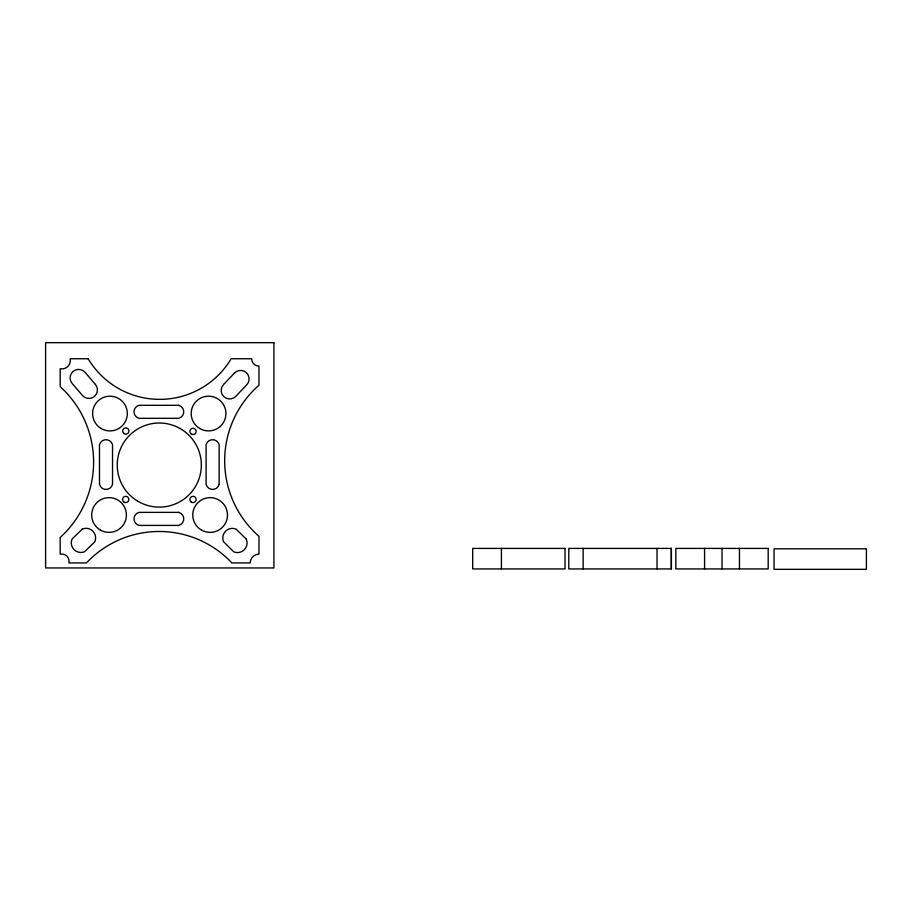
<?xml version="1.0" encoding="UTF-8"?>
<svg xmlns="http://www.w3.org/2000/svg" width="912" height="912" viewBox="0 0 912 912"><rect width="100%" height="100%" fill="white"/><g stroke="black" fill="none" stroke-linecap="round" stroke-linejoin="round"><path stroke-width="1.37" d="M739.461 548.408L739.461 568.928M722.019 548.408L722.019 568.928M704.577 548.408L704.577 568.928M671.312 548.408L671.312 568.928M657.028 548.408L657.028 568.928M583.156 548.408L583.156 568.928M501.418 548.408L501.418 568.928M234.43 373.088L223.52 384.602A8.504 8.504 0 0 0 223.839 396.629A8.504 8.504 0 0 0 235.866 396.298L246.776 384.784A8.504 8.504 0 0 0 246.457 372.769A8.504 8.504 0 0 0 234.43 373.088M82.308 529.063L72.059 539.038A9.633 9.633 0 0 0 84.565 551.749L94.745 541.853A9.565 9.565 0 0 0 82.308 529.063M273.908 342.673L45.6 342.673L45.6 567.948L273.908 567.948L273.908 342.673M88.156 358.758L70.167 358.758A8.436 8.436 0 0 1 60.181 368.744L60.181 386.631A101.802 101.802 0 0 1 60.181 537.476L60.181 554.154A7.364 7.364 0 0 1 68.947 562.921L86.446 562.921A99.841 99.841 0 0 1 231.899 562.921L250.196 562.921A8.869 8.869 0 0 1 258.985 554.131L258.985 536.313A100.286 100.286 0 0 1 258.985 385.252L258.985 366.031A7.011 7.011 0 0 1 251.723 358.758L231.181 358.758A83.277 83.277 0 0 1 88.156 358.758M178.684 405.293L138.955 405.293A6.76 6.76 0 0 0 138.955 418.323L178.684 418.323A6.715 6.715 0 0 0 178.684 405.293M178.684 512.373L138.955 512.373A6.76 6.76 0 0 0 138.955 525.403L178.684 525.403A6.715 6.715 0 0 0 178.684 512.373M565.03 548.408L472.69 548.408L472.69 568.928L565.03 568.928L565.03 548.408M671.392 548.408L568.792 548.408L568.792 568.928L671.392 568.928L671.392 548.408M768.189 548.408L675.838 548.408L675.838 568.928L768.189 568.928L768.189 548.408M866.4 548.807L774.06 548.807L774.06 569.327L866.4 569.327L866.4 548.807M246.274 539.129L236.162 529.154A9.565 9.565 0 0 0 223.634 541.853L233.825 551.897A9.633 9.633 0 0 0 246.274 539.129M95.384 384.419L85.078 372.37A8.504 8.504 0 0 0 73.085 371.435A8.504 8.504 0 0 0 72.139 383.428L82.456 395.477A8.504 8.504 0 0 0 94.449 396.412A8.504 8.504 0 0 0 95.384 384.419M219.131 484.363L219.131 444.646A6.76 6.76 0 0 0 206.101 444.646L206.101 484.363A6.715 6.715 0 0 0 219.131 484.363M112.529 484.363L112.529 444.646A6.76 6.76 0 0 0 99.499 444.646L99.499 484.363A6.715 6.715 0 0 0 112.529 484.363M137.541 501.053A42.043 42.043 0 0 0 201.324 465.895A42.043 42.043 0 0 0 138.989 428.241A42.043 42.043 0 0 0 137.541 501.053M101.084 428.469A17.362 17.362 0 0 0 127.327 413.786A17.362 17.362 0 0 0 101.494 398.396A17.362 17.362 0 0 0 101.084 428.469M199.682 428.469A17.362 17.362 0 0 0 225.925 413.786A17.362 17.362 0 0 0 200.093 398.396A17.362 17.362 0 0 0 199.682 428.469M201.244 529.929A17.362 17.362 0 0 0 227.487 515.246A17.362 17.362 0 0 0 201.655 499.856A17.362 17.362 0 0 0 201.244 529.929M100.149 529.929A17.362 17.362 0 0 0 126.403 515.246A17.362 17.362 0 0 0 100.571 499.856A17.362 17.362 0 0 0 100.149 529.929M123.77 433.405A3.135 3.135 0 0 0 128.9 431.615A3.135 3.135 0 0 0 124.796 428.059A3.135 3.135 0 0 0 123.77 433.405M190.984 433.747A3.135 3.135 0 0 0 196.114 431.969A3.135 3.135 0 0 0 192.01 428.412A3.135 3.135 0 0 0 190.984 433.747M190.984 501.839A3.135 3.135 0 0 0 196.114 500.061A3.135 3.135 0 0 0 192.01 496.493A3.135 3.135 0 0 0 190.984 501.839M123.656 501.839A3.135 3.135 0 0 0 128.786 500.061A3.135 3.135 0 0 0 124.682 496.493A3.135 3.135 0 0 0 123.656 501.839"/></g></svg>
